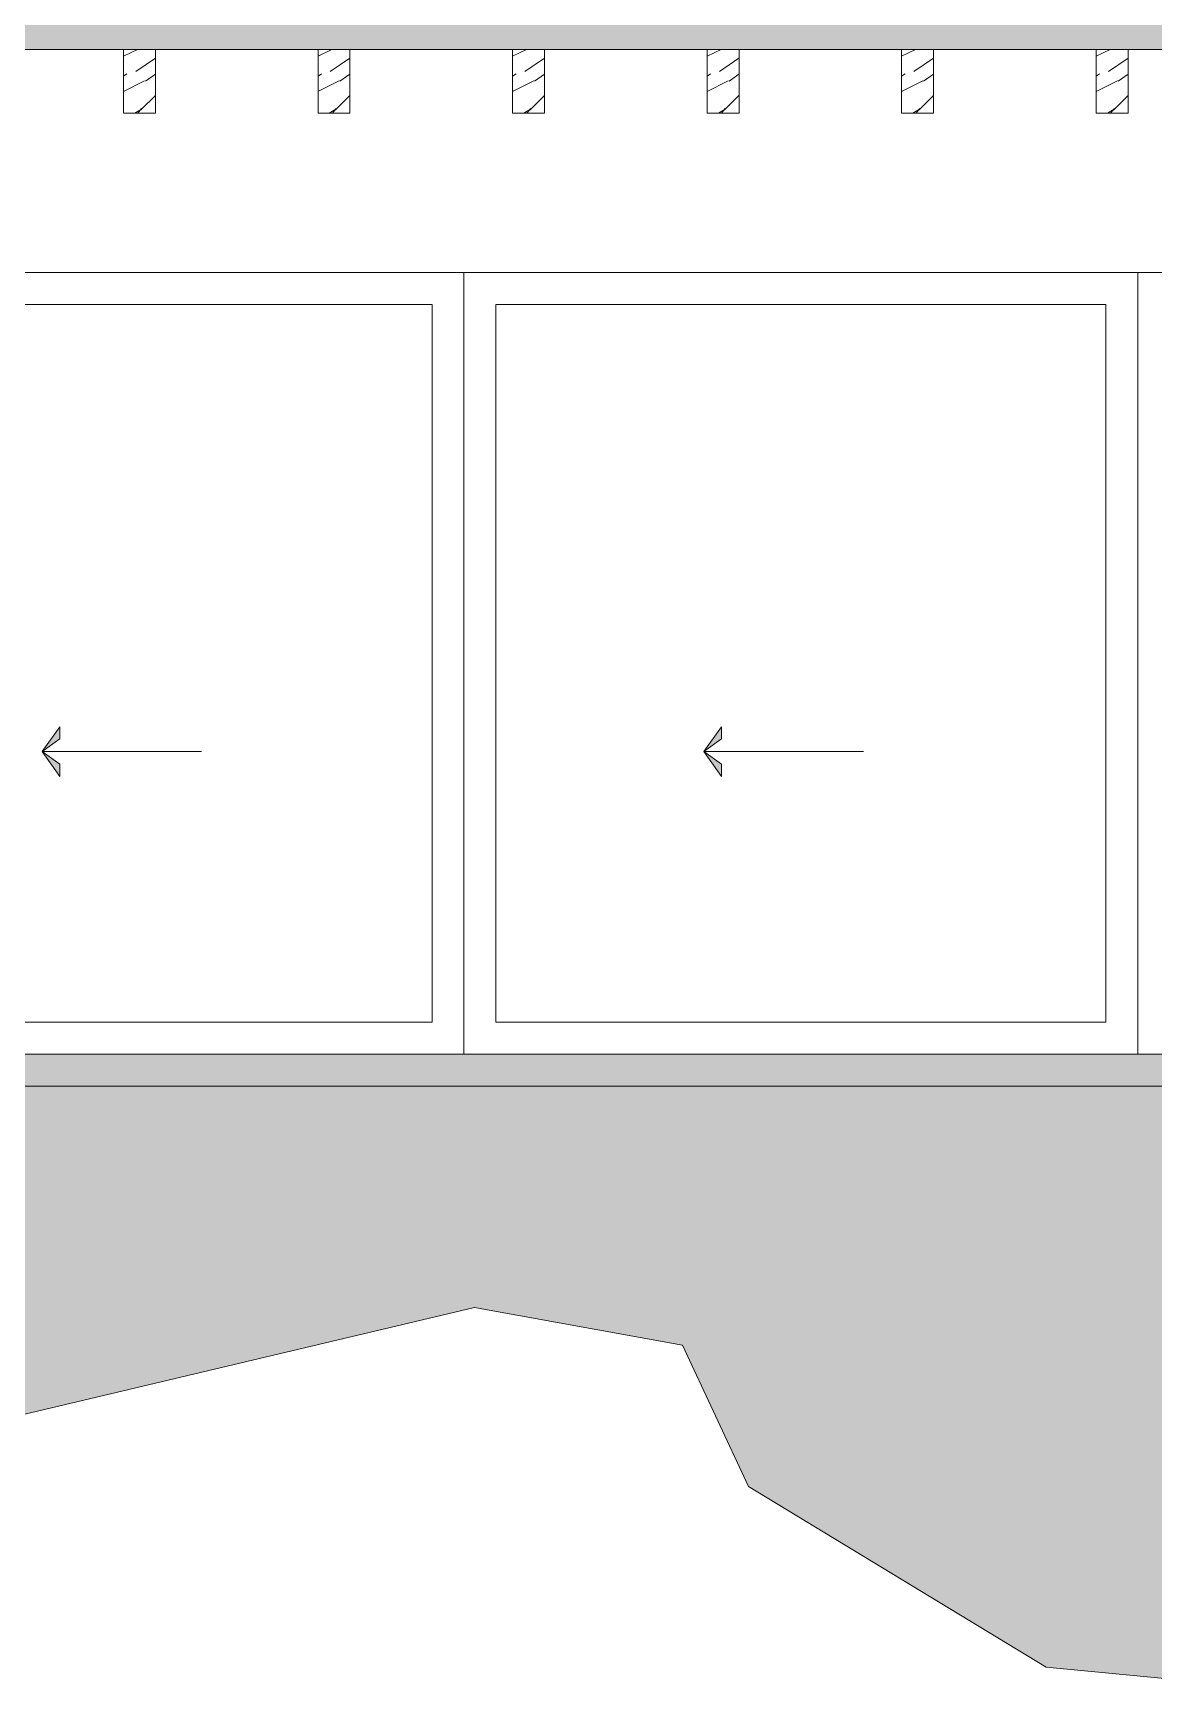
# Model space of a CAD drawing. Header units: metres. Extents: x -197 to 1099, y -24 to 14.
# Drawn here: x 819.12 to 822.64, y -2.03 to 3.2 of the extents above; entities that cross this region are included whole.
import ezdxf

# ---------------------------------------------------------------- set-up
doc = ezdxf.new("R2010")
doc.units = ezdxf.units.M
doc.header["$LTSCALE"] = 0.001
doc.layers.get('0').update_dxf_attribs({"lineweight": 13, "true_color": 0x000000})
for name, color, linetype, lineweight, true_color in [('Jach-Anotaciones-CalidaddeLínea  0.13', 7, 'Continuous', 13, 0x000000), ('Jach-Anotaciones-Hatch-Lum100%', 7, 'Continuous', 13, 0x000000), ('Jach-Anotaciones-Hatch-Lum50%', 9, 'Continuous', 13, 0x808080), ('Jach-Anotaciones-Hatch-Lum80%', 250, 'Continuous', 13, 0x333333)]:
    doc.layers.add(name, color=color, linetype=linetype, lineweight=lineweight, true_color=true_color)

# ---------------------------------------------------------------- blocks, each defined once
blk = doc.blocks.new('A$C51db089b')
at = {"layer": 'Jach-Anotaciones-Hatch-Lum50%', "lineweight": 0, "ltscale": 100}
h = blk.add_hatch(color=256, dxfattribs=at)
h.dxf.hatch_style = 1
h.paths.add_polyline_path([(0, 0.0776), (0.0554, 0.1173), (0.0554, 0.1552)])
h = blk.add_hatch(color=256, dxfattribs=at)
h.dxf.hatch_style = 1
h.paths.add_polyline_path([(0, 0.0776), (0.0554, 0.038), (0.0554, 0)])
at = {"lineweight": 0, "ltscale": 100}
for points in [[(0, 0.0776), (0.0554, 0.1173), (0.0554, 0.1552)], [(0, 0.0776), (0.0554, 0.038), (0.0554, 0)]]:
    blk.add_lwpolyline(points, close=True, dxfattribs=at)
blk.add_lwpolyline([(0.5, 0.0776), (0, 0.0776)], dxfattribs=at)

msp = doc.modelspace()

# ---------------------------------------------------------------- hatches: boundary and pattern name
at = {"layer": 'Jach-Anotaciones-Hatch-Lum100%', "ltscale": 100}
h = msp.add_hatch(color=256, dxfattribs=at)
h.dxf.hatch_style = 1
h.paths.add_polyline_path([(827.5869, 3.15), (815.0369, 3.15), (815.0369, 3.3), (827.5869, 3.3)])
h = msp.add_hatch(color=256, dxfattribs=at)
h.dxf.hatch_style = 1
h.paths.add_polyline_path([(815.1869, 0), (827.5869, 0), (827.5869, -0.1), (815.1869, -0.1)])
at = {"layer": 'Jach-Anotaciones-Hatch-Lum50%', "ltscale": 100}
h = msp.add_hatch(dxfattribs=at)
h.set_pattern_fill('WOOD_01', color=256, scale=0.8, angle=45, pattern_type=2)
h.set_pattern_definition([(45, (1040.835, 0.8429), (-0.5656854, 0.5656854), [0.16, -0.64]), (53.9726, (1041.146156, 0.54306), (2.8284284845, 3.959796648), [0.1538832, -15.2344232]), (50.7105, (1041.10656, 0.57134), (4.525491696, 5.65684615), [0.1607984, -7.8791008]), (29.5779, (1040.936853, 0.741048), (7.9195885152, 4.52549029), [0.2406656, -23.8259016]), (38.6599, (1040.76149, 0.93904), (0.565684448, 0.56568676), [0.1448864, -7.0994208]), (30.0686, (1041.1009, 0.63357), (2.828426198, 1.697057192), [0.1241936, -12.2951456]), (33.6901, (1040.57481, 0.76368), (0.56568538, 0.5656858), [0.3263376, -3.7528776]), (50.7105, (1041.19707, 0.49215), (4.525491696, 5.65684615), [0.0803992, -7.9595]), (45, (1040.9538, 0.7241), (-0.5656854, 0.5656854), [0.08, -0.72]), (45, (1040.7728, 0.6788), (-0.5656854, 0.5656854), [0.24, -0.56]), (56.3099, (1040.80109, 0.87681), (1.6970576, 2.82842555), [0.081584, -3.9976312]), (47.7263, (1040.953823, 0.61094), (10.7480254936, 11.879391838), [0.1681904, -16.6508464]), (37.4054, (1040.99908, 0.622254), (5.091165171, 3.959801467), [0.1210616, -11.9851336]), (45, (1041.18575, 0.379), (-0.5656854, 0.5656854), [0.16, -0.64]), (43.8309, (1041.15747, 0.294156), (0.5656850941, 0.5656859631), [0.3920816, -38.81608]), (45, (1040.7332, 0.7184), (-0.5656854, 0.5656854), [0.08, -0.72]), (45, (1040.7445, 0.82024), (-0.5656854, 0.5656854), [0.08, -0.72]), (45, (1040.43905, 0.6166), (-0.5656854, 0.5656854), [0.12, -0.68]), (35.5377, (1040.5635, 0.79762), (0.56568525, 0.56568569), [0.2433104, -4.6228992]), (45, (1040.3825, 0.6166), (-0.5656854, 0.5656854), [0.16, -0.64]), (45, (1040.8294, 0.04525), (-0.5656854, 0.5656854), [0.088, -0.712]), (45, (1041.0896, 0.362), (-0.5656854, 0.5656854), [0.08, -0.72]), (45, (1040.7841, 0.0905), (-0.5656854, 0.5656854), [0.168, -0.632]), (50.4403, (1041.038676, 0.41295), (5.0911716063, 6.2225365545), [0.16876, -16.7072576]), (45, (1040.9991, 0.4639), (-0.5656854, 0.5656854), [0.152, -0.648]), (45, (1040.6936, 0.181), (-0.5656854, 0.5656854), [0.088, -0.712]), (43.8309, (1040.67098, 0.339411), (0.5656850941, 0.5656859631), [0.3920816, -38.81608]), (45, (1040.671, 0.4412), (-0.5656854, 0.5656854), [0.08, -0.72]), (45, (1040.59744, 0.4016), (-0.5656854, 0.5656854), [0.08, -0.72]), (45, (1040.8237, 0.6279), (-0.5656854, 0.5656854), [0.16, -0.64]), (45, (1040.6993, 0.5261), (-0.5656854, 0.5656854), [0.08, -0.72]), (45, (1040.51825, 0.4808), (-0.5656854, 0.5656854), [0.16, -0.64]), (64.6538, (1040.90857, 0.39598), (3.959801186, 8.485278448), [0.1189288, -11.7739248]), (56.3099, (1040.65401, 0.4582), (1.6970576, 2.82842555), [0.081584, -3.9976312]), (56.3099, (1040.90857, 0.6562), (1.6970576, 2.82842555), [0.081584, -3.9976312]), (50.7105, (1040.5239, 0.70145), (4.525491696, 5.65684615), [0.0803992, -7.9595]), (34.6952, (1040.30894, 0.565685), (3.959794962, 2.828430112), [0.0894424, -8.854828]), (33.6901, (1040.8916, 0.10748), (0.56568538, 0.5656858), [0.081584, -3.9976312]), (135, (1040.9595, 0.1527), (-0.5656854, -0.5656854), [0, -0.8]), (31.6076, (1040.523902, 0.350725), (11.8793768164, 7.3539278863), [0.172696, -17.0969232]), (56.3099, (1040.78977, 0.77499), (1.6970576, 2.82842555), [0.081584, -3.9976312]), (55.3048, (1041.146156, 0.41861), (2.262743818, 3.394110192), [0.0894424, -8.854828]), (33.6901, (1040.72755, 0.4978), (0.56568538, 0.5656858), [0.081584, -3.9976312]), (33.6901, (1040.75583, 0.58266), (0.56568538, 0.5656858), [0.081584, -3.9976312]), (26.5651, (1040.58047, 0.29416), (0.56568465, 0.56568597), [0.1011928, -2.4286288]), (30.9638, (1040.45036, 0.54871), (0.5656845, 0.5656859), [0.3298488, -2.9686352]), (28.3008, (1040.5239, 0.70145), (5.091165255, 2.828430646), [0.2505672, -8.101676]), (45, (1040.4956, 0.7297), (-0.5656854, 0.5656854), [0.096, -0.704]), (30.9638, (1040.90291, 0.2093), (0.5656845, 0.5656859), [0.3298488, -2.9686352]), (30.9638, (1040.80675, 0.19233), (0.5656845, 0.5656859), [0.3298488, -2.9686352]), (30.9638, (1040.75583, 0.24324), (0.5656845, 0.5656859), [0.3298488, -2.9686352]), (34.6952, (1040.44471, 0.42992), (3.959794962, 2.828430112), [0.0894424, -8.854828]), (30.9638, (1040.63138, 0.59397), (0.5656845, 0.5656859), [0.164924, -3.13356]), (34.6952, (1040.625726, 0.2489), (3.959794962, 2.828430112), [0.0894424, -8.854828]), (42.6141, (1040.95948, 0.50346), (0.5656847006, 0.565686088), [0.1921664, -19.024492]), (34.6952, (1040.79543, 0.54306), (3.959794962, 2.828430112), [0.0894424, -8.854828]), (57.5288, (1040.86897, 0.59397), (1.69705694, 2.828427), [0.073756, -7.3018792]), (34.5626, (1040.65401, 0.220617), (7.3539020538, 5.0911769359), [0.3091152, -30.602364]), (36.8699, (1040.90857, 0.39598), (0.565685257, 0.565684983), [0.1131368, -5.5437168]), (49.7636, (1040.699265, 0.29981), (5.656859058, 6.788220234), [0.1926656, -9.4406096]), (45, (1040.8237, 0.4469), (-0.5656854, 0.5656854), [0.248, -0.552]), (29.7449, (1040.37117, 0.50346), (2.828426012, 1.697057062), [0.0912144, -9.0301888]), (35.5377, (1040.95948, 0.15274), (0.56568525, 0.56568569), [0.2433104, -4.6228992]), (25.0169, (1040.72189, 0.152735), (2.26274125, 1.131371164), [0.0936376, -9.2701216]), (45, (1040.84634, 0.9447), (-0.5656854, 0.5656854), [0.04, -0.76]), (45, (1041.09524, 0.6958), (-0.5656854, 0.5656854), [0.08, -0.72]), (56.3099, (1041.29889, 0.49215), (1.6970576, 2.82842555), [0.081584, -3.9976312]), (45, (1041.248, 0.5544), (-0.5656854, 0.5656854), [0.144, -0.656]), (28.3008, (1040.94251, 0.84853), (5.091165255, 2.828430646), [0.0835224, -8.2687208]), (33.0207, (1041.06696, 0.73539), (13.0113855114, 8.484660197), [0.1472056, -26.8405152]), (135, (1041.2989, 0.49215), (-0.5656854, -0.5656854), [0, -0.8]), (45, (1041.34415, 0.56), (-0.5656854, 0.5656854), [0.072, -0.728]), (45, (1041.2367, 0.6675), (-0.5656854, 0.5656854), [0.072, -0.728]), (45, (1041.2084, 0.6958), (-0.5656854, 0.5656854), [0.072, -0.728]), (21.0376, (1041.01605, 0.88813), (5.656846714, 2.262749266), [0.0787912, -7.8002896]), (33.5163, (1040.948166, 0.956008), (3.394200488, 2.2626537432), [0.0734704, -52.17242]), (26.5651, (1041.15181, 0.75236), (0.56568465, 0.56568597), [0.0758944, -2.4539264]), (32.4712, (1040.87463, 1.02955), (3.394112506, 2.262742106), [0.073756, -7.3018792])])
h.paths.add_polyline_path([(819.4069, 3.15), (819.5069, 3.15), (819.5069, 2.95), (819.4069, 2.95)])
h = msp.add_hatch(dxfattribs=at)
h.set_pattern_fill('WOOD_01', color=256, scale=0.8, angle=45, pattern_type=2)
h.set_pattern_definition([(45, (1041.445, 0.8429), (-0.5656854, 0.5656854), [0.16, -0.64]), (53.9726, (1041.756156, 0.54306), (2.8284284845, 3.959796648), [0.1538832, -15.2344232]), (50.7105, (1041.71656, 0.57134), (4.525491696, 5.65684615), [0.1607984, -7.8791008]), (29.5779, (1041.546853, 0.741048), (7.9195885152, 4.52549029), [0.2406656, -23.8259016]), (38.6599, (1041.37149, 0.93904), (0.565684448, 0.56568676), [0.1448864, -7.0994208]), (30.0686, (1041.7109, 0.63357), (2.828426198, 1.697057192), [0.1241936, -12.2951456]), (33.6901, (1041.18481, 0.76368), (0.56568538, 0.5656858), [0.3263376, -3.7528776]), (50.7105, (1041.80707, 0.49215), (4.525491696, 5.65684615), [0.0803992, -7.9595]), (45, (1041.5638, 0.7241), (-0.5656854, 0.5656854), [0.08, -0.72]), (45, (1041.3828, 0.6788), (-0.5656854, 0.5656854), [0.24, -0.56]), (56.3099, (1041.41109, 0.87681), (1.6970576, 2.82842555), [0.081584, -3.9976312]), (47.7263, (1041.563823, 0.61094), (10.7480254936, 11.879391838), [0.1681904, -16.6508464]), (37.4054, (1041.60908, 0.622254), (5.091165171, 3.959801467), [0.1210616, -11.9851336]), (45, (1041.79575, 0.379), (-0.5656854, 0.5656854), [0.16, -0.64]), (43.8309, (1041.76747, 0.294156), (0.5656850941, 0.5656859631), [0.3920816, -38.81608]), (45, (1041.3432, 0.7184), (-0.5656854, 0.5656854), [0.08, -0.72]), (45, (1041.3545, 0.82024), (-0.5656854, 0.5656854), [0.08, -0.72]), (45, (1041.04905, 0.6166), (-0.5656854, 0.5656854), [0.12, -0.68]), (35.5377, (1041.1735, 0.79762), (0.56568525, 0.56568569), [0.2433104, -4.6228992]), (45, (1040.9925, 0.6166), (-0.5656854, 0.5656854), [0.16, -0.64]), (45, (1041.4394, 0.04525), (-0.5656854, 0.5656854), [0.088, -0.712]), (45, (1041.6996, 0.362), (-0.5656854, 0.5656854), [0.08, -0.72]), (45, (1041.3941, 0.0905), (-0.5656854, 0.5656854), [0.168, -0.632]), (50.4403, (1041.648676, 0.41295), (5.0911716063, 6.2225365545), [0.16876, -16.7072576]), (45, (1041.6091, 0.4639), (-0.5656854, 0.5656854), [0.152, -0.648]), (45, (1041.3036, 0.181), (-0.5656854, 0.5656854), [0.088, -0.712]), (43.8309, (1041.28098, 0.339411), (0.5656850941, 0.5656859631), [0.3920816, -38.81608]), (45, (1041.281, 0.4412), (-0.5656854, 0.5656854), [0.08, -0.72]), (45, (1041.20744, 0.4016), (-0.5656854, 0.5656854), [0.08, -0.72]), (45, (1041.4337, 0.6279), (-0.5656854, 0.5656854), [0.16, -0.64]), (45, (1041.3093, 0.5261), (-0.5656854, 0.5656854), [0.08, -0.72]), (45, (1041.12825, 0.4808), (-0.5656854, 0.5656854), [0.16, -0.64]), (64.6538, (1041.51857, 0.39598), (3.959801186, 8.485278448), [0.1189288, -11.7739248]), (56.3099, (1041.26401, 0.4582), (1.6970576, 2.82842555), [0.081584, -3.9976312]), (56.3099, (1041.51857, 0.6562), (1.6970576, 2.82842555), [0.081584, -3.9976312]), (50.7105, (1041.1339, 0.70145), (4.525491696, 5.65684615), [0.0803992, -7.9595]), (34.6952, (1040.91894, 0.565685), (3.959794962, 2.828430112), [0.0894424, -8.854828]), (33.6901, (1041.5016, 0.10748), (0.56568538, 0.5656858), [0.081584, -3.9976312]), (135, (1041.5695, 0.1527), (-0.5656854, -0.5656854), [0, -0.8]), (31.6076, (1041.133902, 0.350725), (11.8793768164, 7.3539278863), [0.172696, -17.0969232]), (56.3099, (1041.39977, 0.77499), (1.6970576, 2.82842555), [0.081584, -3.9976312]), (55.3048, (1041.756156, 0.41861), (2.262743818, 3.394110192), [0.0894424, -8.854828]), (33.6901, (1041.33755, 0.4978), (0.56568538, 0.5656858), [0.081584, -3.9976312]), (33.6901, (1041.36583, 0.58266), (0.56568538, 0.5656858), [0.081584, -3.9976312]), (26.5651, (1041.19047, 0.29416), (0.56568465, 0.56568597), [0.1011928, -2.4286288]), (30.9638, (1041.06036, 0.54871), (0.5656845, 0.5656859), [0.3298488, -2.9686352]), (28.3008, (1041.1339, 0.70145), (5.091165255, 2.828430646), [0.2505672, -8.101676]), (45, (1041.1056, 0.7297), (-0.5656854, 0.5656854), [0.096, -0.704]), (30.9638, (1041.51291, 0.2093), (0.5656845, 0.5656859), [0.3298488, -2.9686352]), (30.9638, (1041.41675, 0.19233), (0.5656845, 0.5656859), [0.3298488, -2.9686352]), (30.9638, (1041.36583, 0.24324), (0.5656845, 0.5656859), [0.3298488, -2.9686352]), (34.6952, (1041.05471, 0.42992), (3.959794962, 2.828430112), [0.0894424, -8.854828]), (30.9638, (1041.24138, 0.59397), (0.5656845, 0.5656859), [0.164924, -3.13356]), (34.6952, (1041.235726, 0.2489), (3.959794962, 2.828430112), [0.0894424, -8.854828]), (42.6141, (1041.56948, 0.50346), (0.5656847006, 0.565686088), [0.1921664, -19.024492]), (34.6952, (1041.40543, 0.54306), (3.959794962, 2.828430112), [0.0894424, -8.854828]), (57.5288, (1041.47897, 0.59397), (1.69705694, 2.828427), [0.073756, -7.3018792]), (34.5626, (1041.26401, 0.220617), (7.3539020538, 5.0911769359), [0.3091152, -30.602364]), (36.8699, (1041.51857, 0.39598), (0.565685257, 0.565684983), [0.1131368, -5.5437168]), (49.7636, (1041.309265, 0.29981), (5.656859058, 6.788220234), [0.1926656, -9.4406096]), (45, (1041.4337, 0.4469), (-0.5656854, 0.5656854), [0.248, -0.552]), (29.7449, (1040.98117, 0.50346), (2.828426012, 1.697057062), [0.0912144, -9.0301888]), (35.5377, (1041.56948, 0.15274), (0.56568525, 0.56568569), [0.2433104, -4.6228992]), (25.0169, (1041.33189, 0.152735), (2.26274125, 1.131371164), [0.0936376, -9.2701216]), (45, (1041.45634, 0.9447), (-0.5656854, 0.5656854), [0.04, -0.76]), (45, (1041.70524, 0.6958), (-0.5656854, 0.5656854), [0.08, -0.72]), (56.3099, (1041.90889, 0.49215), (1.6970576, 2.82842555), [0.081584, -3.9976312]), (45, (1041.858, 0.5544), (-0.5656854, 0.5656854), [0.144, -0.656]), (28.3008, (1041.55251, 0.84853), (5.091165255, 2.828430646), [0.0835224, -8.2687208]), (33.0207, (1041.67696, 0.73539), (13.0113855114, 8.484660197), [0.1472056, -26.8405152]), (135, (1041.9089, 0.49215), (-0.5656854, -0.5656854), [0, -0.8]), (45, (1041.95415, 0.56), (-0.5656854, 0.5656854), [0.072, -0.728]), (45, (1041.8467, 0.6675), (-0.5656854, 0.5656854), [0.072, -0.728]), (45, (1041.8184, 0.6958), (-0.5656854, 0.5656854), [0.072, -0.728]), (21.0376, (1041.62605, 0.88813), (5.656846714, 2.262749266), [0.0787912, -7.8002896]), (33.5163, (1041.558166, 0.956008), (3.394200488, 2.2626537432), [0.0734704, -52.17242]), (26.5651, (1041.76181, 0.75236), (0.56568465, 0.56568597), [0.0758944, -2.4539264]), (32.4712, (1041.48463, 1.02955), (3.394112506, 2.262742106), [0.073756, -7.3018792])])
h.paths.add_polyline_path([(820.0169, 3.15), (820.1169, 3.15), (820.1169, 2.95), (820.0169, 2.95)])
h = msp.add_hatch(dxfattribs=at)
h.set_pattern_fill('WOOD_01', color=256, scale=0.8, angle=45, pattern_type=2)
h.set_pattern_definition([(45, (1042.055, 0.8429), (-0.5656854, 0.5656854), [0.16, -0.64]), (53.9726, (1042.366156, 0.54306), (2.8284284845, 3.959796648), [0.1538832, -15.2344232]), (50.7105, (1042.32656, 0.57134), (4.525491696, 5.65684615), [0.1607984, -7.8791008]), (29.5779, (1042.156853, 0.741048), (7.9195885152, 4.52549029), [0.2406656, -23.8259016]), (38.6599, (1041.98149, 0.93904), (0.565684448, 0.56568676), [0.1448864, -7.0994208]), (30.0686, (1042.3209, 0.63357), (2.828426198, 1.697057192), [0.1241936, -12.2951456]), (33.6901, (1041.79481, 0.76368), (0.56568538, 0.5656858), [0.3263376, -3.7528776]), (50.7105, (1042.41707, 0.49215), (4.525491696, 5.65684615), [0.0803992, -7.9595]), (45, (1042.1738, 0.7241), (-0.5656854, 0.5656854), [0.08, -0.72]), (45, (1041.9928, 0.6788), (-0.5656854, 0.5656854), [0.24, -0.56]), (56.3099, (1042.02109, 0.87681), (1.6970576, 2.82842555), [0.081584, -3.9976312]), (47.7263, (1042.173823, 0.61094), (10.7480254936, 11.879391838), [0.1681904, -16.6508464]), (37.4054, (1042.21908, 0.622254), (5.091165171, 3.959801467), [0.1210616, -11.9851336]), (45, (1042.40575, 0.379), (-0.5656854, 0.5656854), [0.16, -0.64]), (43.8309, (1042.37747, 0.294156), (0.5656850941, 0.5656859631), [0.3920816, -38.81608]), (45, (1041.9532, 0.7184), (-0.5656854, 0.5656854), [0.08, -0.72]), (45, (1041.9645, 0.82024), (-0.5656854, 0.5656854), [0.08, -0.72]), (45, (1041.65905, 0.6166), (-0.5656854, 0.5656854), [0.12, -0.68]), (35.5377, (1041.7835, 0.79762), (0.56568525, 0.56568569), [0.2433104, -4.6228992]), (45, (1041.6025, 0.6166), (-0.5656854, 0.5656854), [0.16, -0.64]), (45, (1042.0494, 0.04525), (-0.5656854, 0.5656854), [0.088, -0.712]), (45, (1042.3096, 0.362), (-0.5656854, 0.5656854), [0.08, -0.72]), (45, (1042.0041, 0.0905), (-0.5656854, 0.5656854), [0.168, -0.632]), (50.4403, (1042.258676, 0.41295), (5.0911716063, 6.2225365545), [0.16876, -16.7072576]), (45, (1042.2191, 0.4639), (-0.5656854, 0.5656854), [0.152, -0.648]), (45, (1041.9136, 0.181), (-0.5656854, 0.5656854), [0.088, -0.712]), (43.8309, (1041.89098, 0.339411), (0.5656850941, 0.5656859631), [0.3920816, -38.81608]), (45, (1041.891, 0.4412), (-0.5656854, 0.5656854), [0.08, -0.72]), (45, (1041.81744, 0.4016), (-0.5656854, 0.5656854), [0.08, -0.72]), (45, (1042.0437, 0.6279), (-0.5656854, 0.5656854), [0.16, -0.64]), (45, (1041.9193, 0.5261), (-0.5656854, 0.5656854), [0.08, -0.72]), (45, (1041.73825, 0.4808), (-0.5656854, 0.5656854), [0.16, -0.64]), (64.6538, (1042.12857, 0.39598), (3.959801186, 8.485278448), [0.1189288, -11.7739248]), (56.3099, (1041.87401, 0.4582), (1.6970576, 2.82842555), [0.081584, -3.9976312]), (56.3099, (1042.12857, 0.6562), (1.6970576, 2.82842555), [0.081584, -3.9976312]), (50.7105, (1041.7439, 0.70145), (4.525491696, 5.65684615), [0.0803992, -7.9595]), (34.6952, (1041.52894, 0.565685), (3.959794962, 2.828430112), [0.0894424, -8.854828]), (33.6901, (1042.1116, 0.10748), (0.56568538, 0.5656858), [0.081584, -3.9976312]), (135, (1042.1795, 0.1527), (-0.5656854, -0.5656854), [0, -0.8]), (31.6076, (1041.743902, 0.350725), (11.8793768164, 7.3539278863), [0.172696, -17.0969232]), (56.3099, (1042.00977, 0.77499), (1.6970576, 2.82842555), [0.081584, -3.9976312]), (55.3048, (1042.366156, 0.41861), (2.262743818, 3.394110192), [0.0894424, -8.854828]), (33.6901, (1041.94755, 0.4978), (0.56568538, 0.5656858), [0.081584, -3.9976312]), (33.6901, (1041.97583, 0.58266), (0.56568538, 0.5656858), [0.081584, -3.9976312]), (26.5651, (1041.80047, 0.29416), (0.56568465, 0.56568597), [0.1011928, -2.4286288]), (30.9638, (1041.67036, 0.54871), (0.5656845, 0.5656859), [0.3298488, -2.9686352]), (28.3008, (1041.7439, 0.70145), (5.091165255, 2.828430646), [0.2505672, -8.101676]), (45, (1041.7156, 0.7297), (-0.5656854, 0.5656854), [0.096, -0.704]), (30.9638, (1042.12291, 0.2093), (0.5656845, 0.5656859), [0.3298488, -2.9686352]), (30.9638, (1042.02675, 0.19233), (0.5656845, 0.5656859), [0.3298488, -2.9686352]), (30.9638, (1041.97583, 0.24324), (0.5656845, 0.5656859), [0.3298488, -2.9686352]), (34.6952, (1041.66471, 0.42992), (3.959794962, 2.828430112), [0.0894424, -8.854828]), (30.9638, (1041.85138, 0.59397), (0.5656845, 0.5656859), [0.164924, -3.13356]), (34.6952, (1041.845726, 0.2489), (3.959794962, 2.828430112), [0.0894424, -8.854828]), (42.6141, (1042.17948, 0.50346), (0.5656847006, 0.565686088), [0.1921664, -19.024492]), (34.6952, (1042.01543, 0.54306), (3.959794962, 2.828430112), [0.0894424, -8.854828]), (57.5288, (1042.08897, 0.59397), (1.69705694, 2.828427), [0.073756, -7.3018792]), (34.5626, (1041.87401, 0.220617), (7.3539020538, 5.0911769359), [0.3091152, -30.602364]), (36.8699, (1042.12857, 0.39598), (0.565685257, 0.565684983), [0.1131368, -5.5437168]), (49.7636, (1041.919265, 0.29981), (5.656859058, 6.788220234), [0.1926656, -9.4406096]), (45, (1042.0437, 0.4469), (-0.5656854, 0.5656854), [0.248, -0.552]), (29.7449, (1041.59117, 0.50346), (2.828426012, 1.697057062), [0.0912144, -9.0301888]), (35.5377, (1042.17948, 0.15274), (0.56568525, 0.56568569), [0.2433104, -4.6228992]), (25.0169, (1041.94189, 0.152735), (2.26274125, 1.131371164), [0.0936376, -9.2701216]), (45, (1042.06634, 0.9447), (-0.5656854, 0.5656854), [0.04, -0.76]), (45, (1042.31524, 0.6958), (-0.5656854, 0.5656854), [0.08, -0.72]), (56.3099, (1042.51889, 0.49215), (1.6970576, 2.82842555), [0.081584, -3.9976312]), (45, (1042.468, 0.5544), (-0.5656854, 0.5656854), [0.144, -0.656]), (28.3008, (1042.16251, 0.84853), (5.091165255, 2.828430646), [0.0835224, -8.2687208]), (33.0207, (1042.28696, 0.73539), (13.0113855114, 8.484660197), [0.1472056, -26.8405152]), (135, (1042.5189, 0.49215), (-0.5656854, -0.5656854), [0, -0.8]), (45, (1042.56415, 0.56), (-0.5656854, 0.5656854), [0.072, -0.728]), (45, (1042.4567, 0.6675), (-0.5656854, 0.5656854), [0.072, -0.728]), (45, (1042.4284, 0.6958), (-0.5656854, 0.5656854), [0.072, -0.728]), (21.0376, (1042.23605, 0.88813), (5.656846714, 2.262749266), [0.0787912, -7.8002896]), (33.5163, (1042.168166, 0.956008), (3.394200488, 2.2626537432), [0.0734704, -52.17242]), (26.5651, (1042.37181, 0.75236), (0.56568465, 0.56568597), [0.0758944, -2.4539264]), (32.4712, (1042.09463, 1.02955), (3.394112506, 2.262742106), [0.073756, -7.3018792])])
h.paths.add_polyline_path([(820.6269, 3.15), (820.7269, 3.15), (820.7269, 2.95), (820.6269, 2.95)])
h = msp.add_hatch(dxfattribs=at)
h.set_pattern_fill('WOOD_01', color=256, scale=0.8, angle=45, pattern_type=2)
h.set_pattern_definition([(45, (1042.665, 0.8429), (-0.5656854, 0.5656854), [0.16, -0.64]), (53.9726, (1042.976156, 0.54306), (2.8284284845, 3.959796648), [0.1538832, -15.2344232]), (50.7105, (1042.93656, 0.57134), (4.525491696, 5.65684615), [0.1607984, -7.8791008]), (29.5779, (1042.766853, 0.741048), (7.9195885152, 4.52549029), [0.2406656, -23.8259016]), (38.6599, (1042.59149, 0.93904), (0.565684448, 0.56568676), [0.1448864, -7.0994208]), (30.0686, (1042.9309, 0.63357), (2.828426198, 1.697057192), [0.1241936, -12.2951456]), (33.6901, (1042.40481, 0.76368), (0.56568538, 0.5656858), [0.3263376, -3.7528776]), (50.7105, (1043.02707, 0.49215), (4.525491696, 5.65684615), [0.0803992, -7.9595]), (45, (1042.7838, 0.7241), (-0.5656854, 0.5656854), [0.08, -0.72]), (45, (1042.6028, 0.6788), (-0.5656854, 0.5656854), [0.24, -0.56]), (56.3099, (1042.63109, 0.87681), (1.6970576, 2.82842555), [0.081584, -3.9976312]), (47.7263, (1042.783823, 0.61094), (10.7480254936, 11.879391838), [0.1681904, -16.6508464]), (37.4054, (1042.82908, 0.622254), (5.091165171, 3.959801467), [0.1210616, -11.9851336]), (45, (1043.01575, 0.379), (-0.5656854, 0.5656854), [0.16, -0.64]), (43.8309, (1042.98747, 0.294156), (0.5656850941, 0.5656859631), [0.3920816, -38.81608]), (45, (1042.5632, 0.7184), (-0.5656854, 0.5656854), [0.08, -0.72]), (45, (1042.5745, 0.82024), (-0.5656854, 0.5656854), [0.08, -0.72]), (45, (1042.26905, 0.6166), (-0.5656854, 0.5656854), [0.12, -0.68]), (35.5377, (1042.3935, 0.79762), (0.56568525, 0.56568569), [0.2433104, -4.6228992]), (45, (1042.2125, 0.6166), (-0.5656854, 0.5656854), [0.16, -0.64]), (45, (1042.6594, 0.04525), (-0.5656854, 0.5656854), [0.088, -0.712]), (45, (1042.9196, 0.362), (-0.5656854, 0.5656854), [0.08, -0.72]), (45, (1042.6141, 0.0905), (-0.5656854, 0.5656854), [0.168, -0.632]), (50.4403, (1042.868676, 0.41295), (5.0911716063, 6.2225365545), [0.16876, -16.7072576]), (45, (1042.8291, 0.4639), (-0.5656854, 0.5656854), [0.152, -0.648]), (45, (1042.5236, 0.181), (-0.5656854, 0.5656854), [0.088, -0.712]), (43.8309, (1042.50098, 0.339411), (0.5656850941, 0.5656859631), [0.3920816, -38.81608]), (45, (1042.501, 0.4412), (-0.5656854, 0.5656854), [0.08, -0.72]), (45, (1042.42744, 0.4016), (-0.5656854, 0.5656854), [0.08, -0.72]), (45, (1042.6537, 0.6279), (-0.5656854, 0.5656854), [0.16, -0.64]), (45, (1042.5293, 0.5261), (-0.5656854, 0.5656854), [0.08, -0.72]), (45, (1042.34825, 0.4808), (-0.5656854, 0.5656854), [0.16, -0.64]), (64.6538, (1042.73857, 0.39598), (3.959801186, 8.485278448), [0.1189288, -11.7739248]), (56.3099, (1042.48401, 0.4582), (1.6970576, 2.82842555), [0.081584, -3.9976312]), (56.3099, (1042.73857, 0.6562), (1.6970576, 2.82842555), [0.081584, -3.9976312]), (50.7105, (1042.3539, 0.70145), (4.525491696, 5.65684615), [0.0803992, -7.9595]), (34.6952, (1042.13894, 0.565685), (3.959794962, 2.828430112), [0.0894424, -8.854828]), (33.6901, (1042.7216, 0.10748), (0.56568538, 0.5656858), [0.081584, -3.9976312]), (135, (1042.7895, 0.1527), (-0.5656854, -0.5656854), [0, -0.8]), (31.6076, (1042.353902, 0.350725), (11.8793768164, 7.3539278863), [0.172696, -17.0969232]), (56.3099, (1042.61977, 0.77499), (1.6970576, 2.82842555), [0.081584, -3.9976312]), (55.3048, (1042.976156, 0.41861), (2.262743818, 3.394110192), [0.0894424, -8.854828]), (33.6901, (1042.55755, 0.4978), (0.56568538, 0.5656858), [0.081584, -3.9976312]), (33.6901, (1042.58583, 0.58266), (0.56568538, 0.5656858), [0.081584, -3.9976312]), (26.5651, (1042.41047, 0.29416), (0.56568465, 0.56568597), [0.1011928, -2.4286288]), (30.9638, (1042.28036, 0.54871), (0.5656845, 0.5656859), [0.3298488, -2.9686352]), (28.3008, (1042.3539, 0.70145), (5.091165255, 2.828430646), [0.2505672, -8.101676]), (45, (1042.3256, 0.7297), (-0.5656854, 0.5656854), [0.096, -0.704]), (30.9638, (1042.73291, 0.2093), (0.5656845, 0.5656859), [0.3298488, -2.9686352]), (30.9638, (1042.63675, 0.19233), (0.5656845, 0.5656859), [0.3298488, -2.9686352]), (30.9638, (1042.58583, 0.24324), (0.5656845, 0.5656859), [0.3298488, -2.9686352]), (34.6952, (1042.27471, 0.42992), (3.959794962, 2.828430112), [0.0894424, -8.854828]), (30.9638, (1042.46138, 0.59397), (0.5656845, 0.5656859), [0.164924, -3.13356]), (34.6952, (1042.455726, 0.2489), (3.959794962, 2.828430112), [0.0894424, -8.854828]), (42.6141, (1042.78948, 0.50346), (0.5656847006, 0.565686088), [0.1921664, -19.024492]), (34.6952, (1042.62543, 0.54306), (3.959794962, 2.828430112), [0.0894424, -8.854828]), (57.5288, (1042.69897, 0.59397), (1.69705694, 2.828427), [0.073756, -7.3018792]), (34.5626, (1042.48401, 0.220617), (7.3539020538, 5.0911769359), [0.3091152, -30.602364]), (36.8699, (1042.73857, 0.39598), (0.565685257, 0.565684983), [0.1131368, -5.5437168]), (49.7636, (1042.529265, 0.29981), (5.656859058, 6.788220234), [0.1926656, -9.4406096]), (45, (1042.6537, 0.4469), (-0.5656854, 0.5656854), [0.248, -0.552]), (29.7449, (1042.20117, 0.50346), (2.828426012, 1.697057062), [0.0912144, -9.0301888]), (35.5377, (1042.78948, 0.15274), (0.56568525, 0.56568569), [0.2433104, -4.6228992]), (25.0169, (1042.55189, 0.152735), (2.26274125, 1.131371164), [0.0936376, -9.2701216]), (45, (1042.67634, 0.9447), (-0.5656854, 0.5656854), [0.04, -0.76]), (45, (1042.92524, 0.6958), (-0.5656854, 0.5656854), [0.08, -0.72]), (56.3099, (1043.12889, 0.49215), (1.6970576, 2.82842555), [0.081584, -3.9976312]), (45, (1043.078, 0.5544), (-0.5656854, 0.5656854), [0.144, -0.656]), (28.3008, (1042.77251, 0.84853), (5.091165255, 2.828430646), [0.0835224, -8.2687208]), (33.0207, (1042.89696, 0.73539), (13.0113855114, 8.484660197), [0.1472056, -26.8405152]), (135, (1043.1289, 0.49215), (-0.5656854, -0.5656854), [0, -0.8]), (45, (1043.17415, 0.56), (-0.5656854, 0.5656854), [0.072, -0.728]), (45, (1043.0667, 0.6675), (-0.5656854, 0.5656854), [0.072, -0.728]), (45, (1043.0384, 0.6958), (-0.5656854, 0.5656854), [0.072, -0.728]), (21.0376, (1042.84605, 0.88813), (5.656846714, 2.262749266), [0.0787912, -7.8002896]), (33.5163, (1042.778166, 0.956008), (3.394200488, 2.2626537432), [0.0734704, -52.17242]), (26.5651, (1042.98181, 0.75236), (0.56568465, 0.56568597), [0.0758944, -2.4539264]), (32.4712, (1042.70463, 1.02955), (3.394112506, 2.262742106), [0.073756, -7.3018792])])
h.paths.add_polyline_path([(821.2369, 3.15), (821.3369, 3.15), (821.3369, 2.95), (821.2369, 2.95)])
h = msp.add_hatch(dxfattribs=at)
h.set_pattern_fill('WOOD_01', color=256, scale=0.8, angle=45, pattern_type=2)
h.set_pattern_definition([(45, (1043.275, 0.8429), (-0.5656854, 0.5656854), [0.16, -0.64]), (53.9726, (1043.586156, 0.54306), (2.8284284845, 3.959796648), [0.1538832, -15.2344232]), (50.7105, (1043.54656, 0.57134), (4.525491696, 5.65684615), [0.1607984, -7.8791008]), (29.5779, (1043.376853, 0.741048), (7.9195885152, 4.52549029), [0.2406656, -23.8259016]), (38.6599, (1043.20149, 0.93904), (0.565684448, 0.56568676), [0.1448864, -7.0994208]), (30.0686, (1043.5409, 0.63357), (2.828426198, 1.697057192), [0.1241936, -12.2951456]), (33.6901, (1043.01481, 0.76368), (0.56568538, 0.5656858), [0.3263376, -3.7528776]), (50.7105, (1043.63707, 0.49215), (4.525491696, 5.65684615), [0.0803992, -7.9595]), (45, (1043.3938, 0.7241), (-0.5656854, 0.5656854), [0.08, -0.72]), (45, (1043.2128, 0.6788), (-0.5656854, 0.5656854), [0.24, -0.56]), (56.3099, (1043.24109, 0.87681), (1.6970576, 2.82842555), [0.081584, -3.9976312]), (47.7263, (1043.393823, 0.61094), (10.7480254936, 11.879391838), [0.1681904, -16.6508464]), (37.4054, (1043.43908, 0.622254), (5.091165171, 3.959801467), [0.1210616, -11.9851336]), (45, (1043.62575, 0.379), (-0.5656854, 0.5656854), [0.16, -0.64]), (43.8309, (1043.59747, 0.294156), (0.5656850941, 0.5656859631), [0.3920816, -38.81608]), (45, (1043.1732, 0.7184), (-0.5656854, 0.5656854), [0.08, -0.72]), (45, (1043.1845, 0.82024), (-0.5656854, 0.5656854), [0.08, -0.72]), (45, (1042.87905, 0.6166), (-0.5656854, 0.5656854), [0.12, -0.68]), (35.5377, (1043.0035, 0.79762), (0.56568525, 0.56568569), [0.2433104, -4.6228992]), (45, (1042.8225, 0.6166), (-0.5656854, 0.5656854), [0.16, -0.64]), (45, (1043.2694, 0.04525), (-0.5656854, 0.5656854), [0.088, -0.712]), (45, (1043.5296, 0.362), (-0.5656854, 0.5656854), [0.08, -0.72]), (45, (1043.2241, 0.0905), (-0.5656854, 0.5656854), [0.168, -0.632]), (50.4403, (1043.478676, 0.41295), (5.0911716063, 6.2225365545), [0.16876, -16.7072576]), (45, (1043.4391, 0.4639), (-0.5656854, 0.5656854), [0.152, -0.648]), (45, (1043.1336, 0.181), (-0.5656854, 0.5656854), [0.088, -0.712]), (43.8309, (1043.11098, 0.339411), (0.5656850941, 0.5656859631), [0.3920816, -38.81608]), (45, (1043.111, 0.4412), (-0.5656854, 0.5656854), [0.08, -0.72]), (45, (1043.03744, 0.4016), (-0.5656854, 0.5656854), [0.08, -0.72]), (45, (1043.2637, 0.6279), (-0.5656854, 0.5656854), [0.16, -0.64]), (45, (1043.1393, 0.5261), (-0.5656854, 0.5656854), [0.08, -0.72]), (45, (1042.95825, 0.4808), (-0.5656854, 0.5656854), [0.16, -0.64]), (64.6538, (1043.34857, 0.39598), (3.959801186, 8.485278448), [0.1189288, -11.7739248]), (56.3099, (1043.09401, 0.4582), (1.6970576, 2.82842555), [0.081584, -3.9976312]), (56.3099, (1043.34857, 0.6562), (1.6970576, 2.82842555), [0.081584, -3.9976312]), (50.7105, (1042.9639, 0.70145), (4.525491696, 5.65684615), [0.0803992, -7.9595]), (34.6952, (1042.74894, 0.565685), (3.959794962, 2.828430112), [0.0894424, -8.854828]), (33.6901, (1043.3316, 0.10748), (0.56568538, 0.5656858), [0.081584, -3.9976312]), (135, (1043.3995, 0.1527), (-0.5656854, -0.5656854), [0, -0.8]), (31.6076, (1042.963902, 0.350725), (11.8793768164, 7.3539278863), [0.172696, -17.0969232]), (56.3099, (1043.22977, 0.77499), (1.6970576, 2.82842555), [0.081584, -3.9976312]), (55.3048, (1043.586156, 0.41861), (2.262743818, 3.394110192), [0.0894424, -8.854828]), (33.6901, (1043.16755, 0.4978), (0.56568538, 0.5656858), [0.081584, -3.9976312]), (33.6901, (1043.19583, 0.58266), (0.56568538, 0.5656858), [0.081584, -3.9976312]), (26.5651, (1043.02047, 0.29416), (0.56568465, 0.56568597), [0.1011928, -2.4286288]), (30.9638, (1042.89036, 0.54871), (0.5656845, 0.5656859), [0.3298488, -2.9686352]), (28.3008, (1042.9639, 0.70145), (5.091165255, 2.828430646), [0.2505672, -8.101676]), (45, (1042.9356, 0.7297), (-0.5656854, 0.5656854), [0.096, -0.704]), (30.9638, (1043.34291, 0.2093), (0.5656845, 0.5656859), [0.3298488, -2.9686352]), (30.9638, (1043.24675, 0.19233), (0.5656845, 0.5656859), [0.3298488, -2.9686352]), (30.9638, (1043.19583, 0.24324), (0.5656845, 0.5656859), [0.3298488, -2.9686352]), (34.6952, (1042.88471, 0.42992), (3.959794962, 2.828430112), [0.0894424, -8.854828]), (30.9638, (1043.07138, 0.59397), (0.5656845, 0.5656859), [0.164924, -3.13356]), (34.6952, (1043.065726, 0.2489), (3.959794962, 2.828430112), [0.0894424, -8.854828]), (42.6141, (1043.39948, 0.50346), (0.5656847006, 0.565686088), [0.1921664, -19.024492]), (34.6952, (1043.23543, 0.54306), (3.959794962, 2.828430112), [0.0894424, -8.854828]), (57.5288, (1043.30897, 0.59397), (1.69705694, 2.828427), [0.073756, -7.3018792]), (34.5626, (1043.09401, 0.220617), (7.3539020538, 5.0911769359), [0.3091152, -30.602364]), (36.8699, (1043.34857, 0.39598), (0.565685257, 0.565684983), [0.1131368, -5.5437168]), (49.7636, (1043.139265, 0.29981), (5.656859058, 6.788220234), [0.1926656, -9.4406096]), (45, (1043.2637, 0.4469), (-0.5656854, 0.5656854), [0.248, -0.552]), (29.7449, (1042.81117, 0.50346), (2.828426012, 1.697057062), [0.0912144, -9.0301888]), (35.5377, (1043.39948, 0.15274), (0.56568525, 0.56568569), [0.2433104, -4.6228992]), (25.0169, (1043.16189, 0.152735), (2.26274125, 1.131371164), [0.0936376, -9.2701216]), (45, (1043.28634, 0.9447), (-0.5656854, 0.5656854), [0.04, -0.76]), (45, (1043.53524, 0.6958), (-0.5656854, 0.5656854), [0.08, -0.72]), (56.3099, (1043.73889, 0.49215), (1.6970576, 2.82842555), [0.081584, -3.9976312]), (45, (1043.688, 0.5544), (-0.5656854, 0.5656854), [0.144, -0.656]), (28.3008, (1043.38251, 0.84853), (5.091165255, 2.828430646), [0.0835224, -8.2687208]), (33.0207, (1043.50696, 0.73539), (13.0113855114, 8.484660197), [0.1472056, -26.8405152]), (135, (1043.7389, 0.49215), (-0.5656854, -0.5656854), [0, -0.8]), (45, (1043.78415, 0.56), (-0.5656854, 0.5656854), [0.072, -0.728]), (45, (1043.6767, 0.6675), (-0.5656854, 0.5656854), [0.072, -0.728]), (45, (1043.6484, 0.6958), (-0.5656854, 0.5656854), [0.072, -0.728]), (21.0376, (1043.45605, 0.88813), (5.656846714, 2.262749266), [0.0787912, -7.8002896]), (33.5163, (1043.388166, 0.956008), (3.394200488, 2.2626537432), [0.0734704, -52.17242]), (26.5651, (1043.59181, 0.75236), (0.56568465, 0.56568597), [0.0758944, -2.4539264]), (32.4712, (1043.31463, 1.02955), (3.394112506, 2.262742106), [0.073756, -7.3018792])])
h.paths.add_polyline_path([(821.8469, 3.15), (821.9469, 3.15), (821.9469, 2.95), (821.8469, 2.95)])
h = msp.add_hatch(dxfattribs=at)
h.set_pattern_fill('WOOD_01', color=256, scale=0.8, angle=45, pattern_type=2)
h.set_pattern_definition([(45, (1043.885, 0.8429), (-0.5656854, 0.5656854), [0.16, -0.64]), (53.9726, (1044.196156, 0.54306), (2.8284284845, 3.959796648), [0.1538832, -15.2344232]), (50.7105, (1044.15656, 0.57134), (4.525491696, 5.65684615), [0.1607984, -7.8791008]), (29.5779, (1043.986853, 0.741048), (7.9195885152, 4.52549029), [0.2406656, -23.8259016]), (38.6599, (1043.81149, 0.93904), (0.565684448, 0.56568676), [0.1448864, -7.0994208]), (30.0686, (1044.1509, 0.63357), (2.828426198, 1.697057192), [0.1241936, -12.2951456]), (33.6901, (1043.62481, 0.76368), (0.56568538, 0.5656858), [0.3263376, -3.7528776]), (50.7105, (1044.24707, 0.49215), (4.525491696, 5.65684615), [0.0803992, -7.9595]), (45, (1044.0038, 0.7241), (-0.5656854, 0.5656854), [0.08, -0.72]), (45, (1043.8228, 0.6788), (-0.5656854, 0.5656854), [0.24, -0.56]), (56.3099, (1043.85109, 0.87681), (1.6970576, 2.82842555), [0.081584, -3.9976312]), (47.7263, (1044.003823, 0.61094), (10.7480254936, 11.879391838), [0.1681904, -16.6508464]), (37.4054, (1044.04908, 0.622254), (5.091165171, 3.959801467), [0.1210616, -11.9851336]), (45, (1044.23575, 0.379), (-0.5656854, 0.5656854), [0.16, -0.64]), (43.8309, (1044.20747, 0.294156), (0.5656850941, 0.5656859631), [0.3920816, -38.81608]), (45, (1043.7832, 0.7184), (-0.5656854, 0.5656854), [0.08, -0.72]), (45, (1043.7945, 0.82024), (-0.5656854, 0.5656854), [0.08, -0.72]), (45, (1043.48905, 0.6166), (-0.5656854, 0.5656854), [0.12, -0.68]), (35.5377, (1043.6135, 0.79762), (0.56568525, 0.56568569), [0.2433104, -4.6228992]), (45, (1043.4325, 0.6166), (-0.5656854, 0.5656854), [0.16, -0.64]), (45, (1043.8794, 0.04525), (-0.5656854, 0.5656854), [0.088, -0.712]), (45, (1044.1396, 0.362), (-0.5656854, 0.5656854), [0.08, -0.72]), (45, (1043.8341, 0.0905), (-0.5656854, 0.5656854), [0.168, -0.632]), (50.4403, (1044.088676, 0.41295), (5.0911716063, 6.2225365545), [0.16876, -16.7072576]), (45, (1044.0491, 0.4639), (-0.5656854, 0.5656854), [0.152, -0.648]), (45, (1043.7436, 0.181), (-0.5656854, 0.5656854), [0.088, -0.712]), (43.8309, (1043.72098, 0.339411), (0.5656850941, 0.5656859631), [0.3920816, -38.81608]), (45, (1043.721, 0.4412), (-0.5656854, 0.5656854), [0.08, -0.72]), (45, (1043.64744, 0.4016), (-0.5656854, 0.5656854), [0.08, -0.72]), (45, (1043.8737, 0.6279), (-0.5656854, 0.5656854), [0.16, -0.64]), (45, (1043.7493, 0.5261), (-0.5656854, 0.5656854), [0.08, -0.72]), (45, (1043.56825, 0.4808), (-0.5656854, 0.5656854), [0.16, -0.64]), (64.6538, (1043.95857, 0.39598), (3.959801186, 8.485278448), [0.1189288, -11.7739248]), (56.3099, (1043.70401, 0.4582), (1.6970576, 2.82842555), [0.081584, -3.9976312]), (56.3099, (1043.95857, 0.6562), (1.6970576, 2.82842555), [0.081584, -3.9976312]), (50.7105, (1043.5739, 0.70145), (4.525491696, 5.65684615), [0.0803992, -7.9595]), (34.6952, (1043.35894, 0.565685), (3.959794962, 2.828430112), [0.0894424, -8.854828]), (33.6901, (1043.9416, 0.10748), (0.56568538, 0.5656858), [0.081584, -3.9976312]), (135, (1044.0095, 0.1527), (-0.5656854, -0.5656854), [0, -0.8]), (31.6076, (1043.573902, 0.350725), (11.8793768164, 7.3539278863), [0.172696, -17.0969232]), (56.3099, (1043.83977, 0.77499), (1.6970576, 2.82842555), [0.081584, -3.9976312]), (55.3048, (1044.196156, 0.41861), (2.262743818, 3.394110192), [0.0894424, -8.854828]), (33.6901, (1043.77755, 0.4978), (0.56568538, 0.5656858), [0.081584, -3.9976312]), (33.6901, (1043.80583, 0.58266), (0.56568538, 0.5656858), [0.081584, -3.9976312]), (26.5651, (1043.63047, 0.29416), (0.56568465, 0.56568597), [0.1011928, -2.4286288]), (30.9638, (1043.50036, 0.54871), (0.5656845, 0.5656859), [0.3298488, -2.9686352]), (28.3008, (1043.5739, 0.70145), (5.091165255, 2.828430646), [0.2505672, -8.101676]), (45, (1043.5456, 0.7297), (-0.5656854, 0.5656854), [0.096, -0.704]), (30.9638, (1043.95291, 0.2093), (0.5656845, 0.5656859), [0.3298488, -2.9686352]), (30.9638, (1043.85675, 0.19233), (0.5656845, 0.5656859), [0.3298488, -2.9686352]), (30.9638, (1043.80583, 0.24324), (0.5656845, 0.5656859), [0.3298488, -2.9686352]), (34.6952, (1043.49471, 0.42992), (3.959794962, 2.828430112), [0.0894424, -8.854828]), (30.9638, (1043.68138, 0.59397), (0.5656845, 0.5656859), [0.164924, -3.13356]), (34.6952, (1043.675726, 0.2489), (3.959794962, 2.828430112), [0.0894424, -8.854828]), (42.6141, (1044.00948, 0.50346), (0.5656847006, 0.565686088), [0.1921664, -19.024492]), (34.6952, (1043.84543, 0.54306), (3.959794962, 2.828430112), [0.0894424, -8.854828]), (57.5288, (1043.91897, 0.59397), (1.69705694, 2.828427), [0.073756, -7.3018792]), (34.5626, (1043.70401, 0.220617), (7.3539020538, 5.0911769359), [0.3091152, -30.602364]), (36.8699, (1043.95857, 0.39598), (0.565685257, 0.565684983), [0.1131368, -5.5437168]), (49.7636, (1043.749265, 0.29981), (5.656859058, 6.788220234), [0.1926656, -9.4406096]), (45, (1043.8737, 0.4469), (-0.5656854, 0.5656854), [0.248, -0.552]), (29.7449, (1043.42117, 0.50346), (2.828426012, 1.697057062), [0.0912144, -9.0301888]), (35.5377, (1044.00948, 0.15274), (0.56568525, 0.56568569), [0.2433104, -4.6228992]), (25.0169, (1043.77189, 0.152735), (2.26274125, 1.131371164), [0.0936376, -9.2701216]), (45, (1043.89634, 0.9447), (-0.5656854, 0.5656854), [0.04, -0.76]), (45, (1044.14524, 0.6958), (-0.5656854, 0.5656854), [0.08, -0.72]), (56.3099, (1044.34889, 0.49215), (1.6970576, 2.82842555), [0.081584, -3.9976312]), (45, (1044.298, 0.5544), (-0.5656854, 0.5656854), [0.144, -0.656]), (28.3008, (1043.99251, 0.84853), (5.091165255, 2.828430646), [0.0835224, -8.2687208]), (33.0207, (1044.11696, 0.73539), (13.0113855114, 8.484660197), [0.1472056, -26.8405152]), (135, (1044.3489, 0.49215), (-0.5656854, -0.5656854), [0, -0.8]), (45, (1044.39415, 0.56), (-0.5656854, 0.5656854), [0.072, -0.728]), (45, (1044.2867, 0.6675), (-0.5656854, 0.5656854), [0.072, -0.728]), (45, (1044.2584, 0.6958), (-0.5656854, 0.5656854), [0.072, -0.728]), (21.0376, (1044.06605, 0.88813), (5.656846714, 2.262749266), [0.0787912, -7.8002896]), (33.5163, (1043.998166, 0.956008), (3.394200488, 2.2626537432), [0.0734704, -52.17242]), (26.5651, (1044.20181, 0.75236), (0.56568465, 0.56568597), [0.0758944, -2.4539264]), (32.4712, (1043.92463, 1.02955), (3.394112506, 2.262742106), [0.073756, -7.3018792])])
h.paths.add_polyline_path([(822.4569, 3.15), (822.5569, 3.15), (822.5569, 2.95), (822.4569, 2.95)])
at = {"layer": 'Jach-Anotaciones-Hatch-Lum80%', "ltscale": 100}
h = msp.add_hatch(dxfattribs=at)
h.set_pattern_fill('EARTH', color=256, scale=0.03, angle=45, double=1)
h.set_pattern_definition([(45, (808.22887, -1e-14), (0, 0.2694077), [0.1905, -0.1905]), (45, (808.17835, 0.05051), (0, 0.2694077), [0.1905, -0.1905]), (45, (808.12784, 0.10103), (0, 0.2694077), [0.1905, -0.1905]), (135, (808.12784, 0.1347), (-0.2694077, 0), [0.1905, -0.1905]), (135, (808.17835, 0.18522), (-0.2694077, 0), [0.1905, -0.1905]), (135, (808.22887, 0.23573), (-0.2694077, 0), [0.1905, -0.1905])])
h.paths.add_polyline_path([(827.5869, 0.075), (827.5869, -0.1), (815.1869, -0.1), (815.1869, -0.675), (811.7869, -0.675), (811.7869, -0.1), (811.35878, -0.1), (810.79035, -0.1), (809.9269, -0.28871), (809.80448, -0.6083), (809.5065, -0.67063), (809.63124, -1.19698), (809.88071, -1.37705), (809.94308, -1.48786), (810.15791, -1.50864), (810.52519, -1.55019), (811.16967, -1.661), (811.59932, -1.72333), (812.11905, -1.65408), (813.85845, -1.38397), (814.6138, -1.38397), (816.06214, -0.95458), (816.37398, -1.02384), (817.02907, -1.61162), (818.19329, -1.20993), (818.87241, -1.18223), (820.50786, -0.7944), (821.15926, -0.91213), (821.36716, -1.35537), (822.30004, -1.92198), (823.45733, -2.03279), (824.21961, -1.65881), (825.2383, -1.0632), (825.80654, -1.00087), (826.49953, -0.91776), (828.01717, -1.44411), (828.83489, -1.11861), (829.59354, -0.70302), (830.37662, -0.71687), (832.04671, -1.55487), (833.03075, -1.65876), (833.95242, -1.81112), (834.90181, -1.59643), (835.44234, -1.00082), (835.83041, -0.73072), (836.32637, -0.24479), (836.58992, 0.35), (833.21922, 0.35), (833.21922, 0.075), (832.1869, 0.075), (832.1869, 0.25), (832.0769, 0.25), (832.0769, 0.075)])

# ---------------------------------------------------------------- linework, layer by layer
at = {"layer": 'Jach-Anotaciones-CalidaddeLínea  0.13', "ltscale": 100}
for points in [[(827.5869, 3.15), (815.0369, 3.15), (815.0369, 3.3), (827.5869, 3.3)], [(819.4069, 3.15), (819.5069, 3.15), (819.5069, 2.95), (819.4069, 2.95)], [(820.0169, 3.15), (820.1169, 3.15), (820.1169, 2.95), (820.0169, 2.95)], [(820.6269, 3.15), (820.7269, 3.15), (820.7269, 2.95), (820.6269, 2.95)], [(821.2369, 3.15), (821.3369, 3.15), (821.3369, 2.95), (821.2369, 2.95)], [(821.8469, 3.15), (821.9469, 3.15), (821.9469, 2.95), (821.8469, 2.95)], [(822.4569, 3.15), (822.5569, 3.15), (822.5569, 2.95), (822.4569, 2.95)], [(818.4369, 2.45), (820.4744, 2.45), (820.4744, 0), (818.4369, 0)], [(820.4744, 2.45), (822.5869, 2.45), (822.5869, 0), (820.4744, 0)], [(822.5869, 2.45), (824.6994, 2.45), (824.6994, 0), (822.5869, 0)], [(818.5369, 2.35), (820.3744, 2.35), (820.3744, 0.1), (818.5369, 0.1)], [(820.5744, 2.35), (822.4869, 2.35), (822.4869, 0.1), (820.5744, 0.1)], [(815.1869, 0), (827.5869, 0), (827.5869, -0.1), (815.1869, -0.1)]]:
    msp.add_lwpolyline(points, close=True, dxfattribs=at)
msp.add_lwpolyline([(818.4369, 0), (825.8369, 0)], dxfattribs=at)
at = {"layer": 'Jach-Anotaciones-CalidaddeLínea  0.13'}
for points in [[(827.5869, -0.1), (815.1869, -0.1)], [(818.87241, -1.18223), (820.50786, -0.7944), (821.15926, -0.91213), (821.36716, -1.35537), (822.30004, -1.92198), (823.45733, -2.03279), (824.21961, -1.65881), (825.2383, -1.0632), (825.80654, -1.00087), (826.49953, -0.91776), (828.01717, -1.44411)]]:
    msp.add_lwpolyline(points, dxfattribs=at)

# ---------------------------------------------------------------- block references
at = {"ltscale": 100}
for p in [(819.15208, 0.87083), (821.22708, 0.87083)]:
    msp.add_blockref('A$C51db089b', p, dxfattribs=at)

doc.saveas('drawing.dxf')
